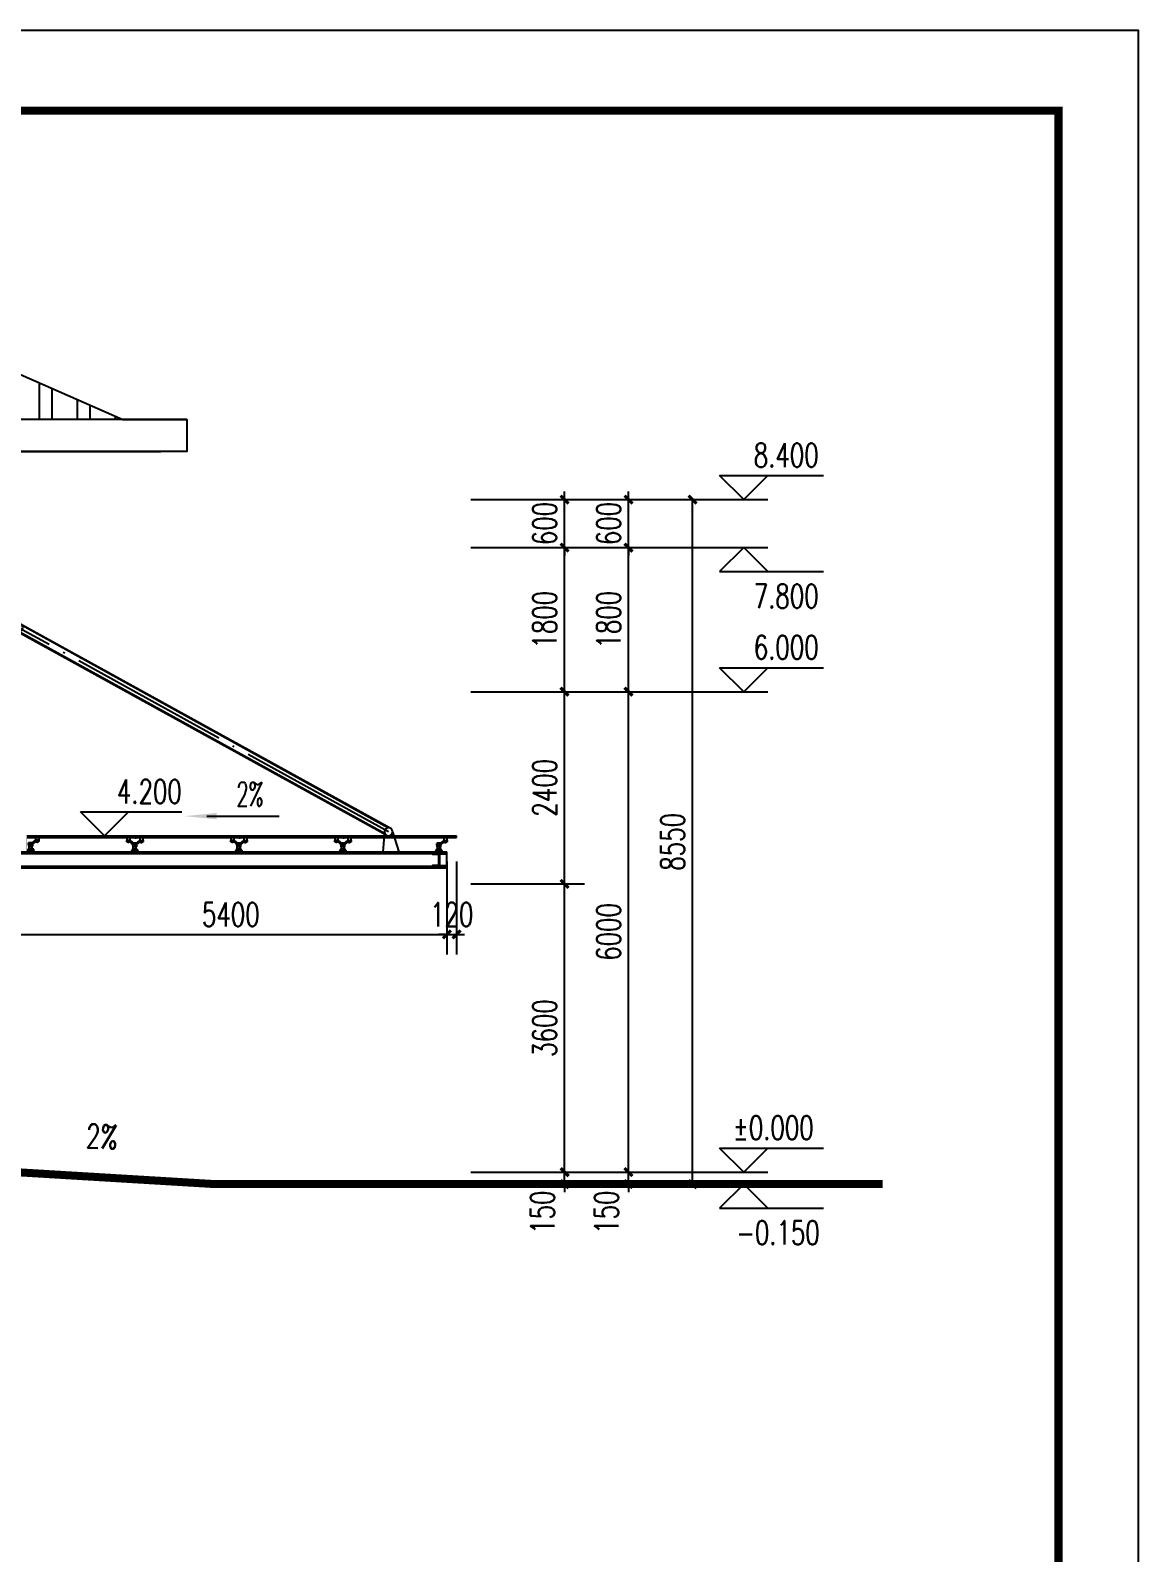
# Model space of a CAD drawing. Extents: x 63793 to 231107, y 20849 to 337643.
# Drawn here: x 207019 to 220861, y 147231 to 166242 of the extents above; entities that cross this region are included whole.
import ezdxf

# ---------------------------------------------------------------- set-up
doc = ezdxf.new("R2010")
doc.units = 0
doc.header["$LTSCALE"] = 1000
doc.header["$MEASUREMENT"] = 0
doc.linetypes.add('DOTE', pattern=[2.42, 2, -0.2, 0.02, -0.2])
for name, color, linetype in [('AXIS', 3, 'Continuous'), ('DIM_ELEV', 3, 'Continuous'), ('DIM_SYMB', 3, 'Continuous'), ('DOTE', 1, 'DOTE'), ('PUB_DIM', 3, 'Continuous'), ('PUB_TEXT', 7, 'Continuous'), ('PUB_TITLE', 4, 'Continuous'), ('网格', 144, 'Continuous')]:
    doc.layers.add(name, color=color, linetype=linetype)
doc.layers.add('屋面板１', color=4, linetype='Continuous', lineweight=5)
doc.styles.add('_TCH_DIM', font='SIMPLEX', dxfattribs={"bigfont": 'GBCBIG'})
doc.styles.add('_TCH_DIM_T3', font='SIMPLEX', dxfattribs={"width": 0.705882, "bigfont": 'GBCBIG'})
doc.styles.add('_TXT', font='SIMPLEX.shx', dxfattribs={"width": 0.6})
doc.dimstyles.new('_TCH_ARCH&&100', dxfattribs={"dimtxt": 297.5, "dimasz": 100, "dimexe": 250, "dimexo": 300, "dimgap": 100, "dimtad": 1, "dimdec": 0, "dimzin": 0, "dimdsep": 46, "dimtxsty": '_TCH_DIM_T3', "dimblk": 'ARCHTICK', "dimcen": 0.09, "dimclrt": 7, "dimazin": 2, "dimtfac": 1, "dimtdec": 0, "dimtix": 1, "dimtmove": 2, "dimatfit": 3, "dimfxl": 0, "dimtolj": 1, "dimtzin": 0, "dimarcsym": 0})

# ---------------------------------------------------------------- blocks, each defined once
blk = doc.blocks.new('_ARROW')
blk.add_solid([(0, 0), (-1, 0.1), (-1, -0.1)])
blk = doc.blocks.new('yp')
at = {"linetype": 'ByBlock'}
for points in [[(309350, -60850), (309338, -60850), (309338, -60887), (309350, -60887)], [(310650, -60850), (310638, -60850), (310638, -60887), (310650, -60887)], [(311950, -60850), (311938, -60850), (311938, -60887), (311950, -60887)]]:
    blk.add_hatch(color=256, dxfattribs=at).paths.add_polyline_path(points)
for p, q in [((308756, -60754), (313376, -58206)), ((308784, -60750), (313355, -58225)), ((308798, -60845), (313418, -58297)), ((308819, -60827), (313390, -58301)), ((313397, -58201), (313447, -58186)), ((313397, -58301), (313447, -58305)), ((308727, -60800), (308648, -61050)), ((308827, -60800), (308846, -61050)), ((307927, -60870), (307927, -60850))]:
    blk.add_line(p, q)
for p, q in [((313295, -60850), (307927, -60850)), ((313295, -60870), (307927, -60870)), ((308043, -60907), (308043, -60925)), ((308088, -60907), (308043, -60907)), ((308088, -60925), (308043, -60925)), ((308047, -60850), (308047, -60907)), ((308052, -60925), (308052, -60930)), ((308080, -60930), (308052, -60930)), ((308060, -60930), (308060, -60935)), ((308072, -60935), (308060, -60935)), ((308072, -60930), (308072, -60935)), ((308080, -60925), (308080, -60930)), ((308085, -60850), (308085, -60907)), ((308085, -60925), (308121, -60956)), ((308088, -60907), (308130, -60942)), ((308088, -60907), (308088, -60925)), ((308088, -60925), (308121, -60953)), ((308109, -61024), (308184, -61024)), ((308109, -61050), (308109, -61024)), ((308123, -60942), (308121, -60945)), ((308121, -60965), (308121, -60945)), ((308123, -60967), (308121, -60965)), ((308123, -60942), (308171, -60942)), ((308123, -60967), (308171, -60967)), ((308126, -60967), (308126, -60967)), ((308126, -60967), (308126, -60987)), ((308126, -60967), (308168, -60967)), ((308126, -60987), (308168, -60987)), ((308126, -61020), (308126, -61017)), ((308126, -61017), (308168, -61017)), ((308126, -61020), (308168, -61020)), ((308128, -60970), (308128, -60985)), ((308128, -60970), (308166, -60970)), ((308128, -60985), (308166, -60985)), ((308128, -61042), (308128, -60987)), ((308131, -61040), (308131, -60987)), ((308163, -61040), (308163, -60987)), ((308166, -60985), (308166, -60970)), ((308166, -61042), (308166, -60987)), ((308168, -60967), (308168, -60967)), ((308168, -60987), (308168, -60967)), ((308168, -61020), (308168, -61017)), ((308171, -60942), (308173, -60945)), ((308171, -60967), (308173, -60965)), ((308173, -60965), (308173, -60945)), ((308184, -61024), (308184, -61050)), ((309288, -60907), (309243, -60907)), ((309243, -60907), (309243, -60925)), ((309288, -60925), (309243, -60925)), ((309247, -60850), (309247, -60907)), ((309252, -60925), (309252, -60930)), ((309280, -60930), (309252, -60930)), ((309260, -60930), (309260, -60935)), ((309272, -60935), (309260, -60935)), ((309272, -60930), (309272, -60935)), ((309280, -60925), (309280, -60930)), ((309285, -60850), (309285, -60907)), ((309285, -60925), (309321, -60956)), ((309288, -60907), (309330, -60942)), ((309288, -60907), (309288, -60925)), ((309288, -60925), (309321, -60953)), ((309309, -61024), (309384, -61024)), ((309309, -61050), (309309, -61024)), ((309323, -60942), (309321, -60945)), ((309321, -60965), (309321, -60945)), ((309323, -60967), (309321, -60965)), ((309323, -60942), (309371, -60942)), ((309323, -60967), (309371, -60967)), ((309326, -60967), (309326, -60967)), ((309326, -60967), (309326, -60987)), ((309326, -60967), (309368, -60967)), ((309326, -60987), (309368, -60987)), ((309326, -61020), (309326, -61017)), ((309326, -61017), (309368, -61017)), ((309326, -61020), (309368, -61020)), ((309328, -60970), (309328, -60985)), ((309328, -60970), (309366, -60970)), ((309328, -60985), (309366, -60985)), ((309328, -61042), (309328, -60987)), ((309331, -61040), (309331, -60987)), ((309338, -60850), (309338, -60887)), ((309363, -61040), (309363, -60987)), ((309406, -60907), (309364, -60942)), ((309366, -60985), (309366, -60970)), ((309366, -61042), (309366, -60987)), ((309368, -60967), (309368, -60967)), ((309368, -60987), (309368, -60967)), ((309368, -61020), (309368, -61017)), ((309371, -60942), (309373, -60945)), ((309371, -60967), (309373, -60965)), ((309406, -60925), (309373, -60953)), ((309409, -60925), (309373, -60956)), ((309373, -60965), (309373, -60945)), ((309384, -61024), (309384, -61050)), ((309406, -60907), (309451, -60907)), ((309406, -60907), (309406, -60925)), ((309406, -60925), (309451, -60925)), ((309409, -60850), (309409, -60907)), ((309414, -60925), (309414, -60930)), ((309414, -60930), (309442, -60930)), ((309422, -60930), (309422, -60935)), ((309422, -60935), (309434, -60935)), ((309434, -60930), (309434, -60935)), ((309442, -60925), (309442, -60930)), ((309447, -60850), (309447, -60907)), ((309451, -60907), (309451, -60925)), ((310588, -60907), (310543, -60907)), ((310543, -60907), (310543, -60925)), ((310588, -60925), (310543, -60925)), ((310547, -60850), (310547, -60907)), ((310552, -60925), (310552, -60930)), ((310580, -60930), (310552, -60930)), ((310560, -60930), (310560, -60935)), ((310572, -60935), (310560, -60935)), ((310572, -60930), (310572, -60935)), ((310580, -60925), (310580, -60930)), ((310585, -60850), (310585, -60907)), ((310585, -60925), (310621, -60956)), ((310588, -60907), (310630, -60942)), ((310588, -60907), (310588, -60925)), ((310588, -60925), (310621, -60953)), ((310609, -61024), (310684, -61024)), ((310609, -61050), (310609, -61024)), ((310623, -60942), (310621, -60945)), ((310621, -60965), (310621, -60945)), ((310623, -60967), (310621, -60965)), ((310623, -60942), (310671, -60942)), ((310623, -60967), (310671, -60967)), ((310626, -60967), (310626, -60967)), ((310626, -60967), (310626, -60987)), ((310626, -60967), (310668, -60967)), ((310626, -60987), (310668, -60987)), ((310626, -61020), (310626, -61017)), ((310626, -61017), (310668, -61017)), ((310626, -61020), (310668, -61020)), ((310628, -60970), (310628, -60985)), ((310628, -60970), (310666, -60970)), ((310628, -60985), (310666, -60985)), ((310628, -61042), (310628, -60987)), ((310631, -61040), (310631, -60987)), ((310638, -60850), (310638, -60887)), ((310663, -61040), (310663, -60987)), ((310706, -60907), (310664, -60942)), ((310666, -60985), (310666, -60970)), ((310666, -61042), (310666, -60987)), ((310668, -60967), (310668, -60967)), ((310668, -60987), (310668, -60967)), ((310668, -61020), (310668, -61017)), ((310671, -60942), (310673, -60945)), ((310671, -60967), (310673, -60965)), ((310706, -60925), (310673, -60953)), ((310709, -60925), (310673, -60956)), ((310673, -60965), (310673, -60945)), ((310684, -61024), (310684, -61050)), ((310706, -60907), (310751, -60907)), ((310706, -60907), (310706, -60925)), ((310706, -60925), (310751, -60925)), ((310709, -60850), (310709, -60907)), ((310714, -60925), (310714, -60930)), ((310714, -60930), (310742, -60930)), ((310722, -60930), (310722, -60935)), ((310722, -60935), (310734, -60935)), ((310734, -60930), (310734, -60935)), ((310742, -60925), (310742, -60930)), ((310747, -60850), (310747, -60907)), ((310751, -60907), (310751, -60925)), ((311888, -60907), (311843, -60907)), ((311843, -60907), (311843, -60925)), ((311888, -60925), (311843, -60925)), ((311847, -60850), (311847, -60907)), ((311852, -60925), (311852, -60930)), ((311880, -60930), (311852, -60930)), ((311860, -60930), (311860, -60935)), ((311872, -60935), (311860, -60935)), ((311872, -60930), (311872, -60935)), ((311880, -60925), (311880, -60930)), ((311885, -60850), (311885, -60907)), ((311885, -60925), (311921, -60956)), ((311888, -60907), (311930, -60942)), ((311888, -60907), (311888, -60925)), ((311888, -60925), (311921, -60953)), ((311909, -61024), (311984, -61024)), ((311909, -61050), (311909, -61024)), ((311923, -60942), (311921, -60945)), ((311921, -60965), (311921, -60945)), ((311923, -60967), (311921, -60965)), ((311923, -60942), (311971, -60942)), ((311923, -60967), (311971, -60967)), ((311926, -60967), (311926, -60967)), ((311926, -60967), (311926, -60987)), ((311926, -60967), (311968, -60967)), ((311926, -60987), (311968, -60987)), ((311926, -61020), (311926, -61017)), ((311926, -61017), (311968, -61017)), ((311926, -61020), (311968, -61020)), ((311928, -60970), (311928, -60985)), ((311928, -60970), (311966, -60970)), ((311928, -60985), (311966, -60985)), ((311928, -61042), (311928, -60987)), ((311931, -61040), (311931, -60987)), ((311938, -60850), (311938, -60887)), ((311963, -61040), (311963, -60987)), ((312006, -60907), (311964, -60942)), ((311966, -60985), (311966, -60970)), ((311966, -61042), (311966, -60987)), ((311968, -60967), (311968, -60967)), ((311968, -60987), (311968, -60967)), ((311968, -61020), (311968, -61017)), ((311971, -60942), (311973, -60945)), ((311971, -60967), (311973, -60965)), ((312006, -60925), (311973, -60953)), ((312009, -60925), (311973, -60956)), ((311973, -60965), (311973, -60945)), ((311984, -61024), (311984, -61050)), ((312006, -60907), (312051, -60907)), ((312006, -60907), (312006, -60925)), ((312006, -60925), (312051, -60925)), ((312009, -60850), (312009, -60907)), ((312014, -60925), (312014, -60930)), ((312014, -60930), (312042, -60930)), ((312022, -60930), (312022, -60935)), ((312022, -60935), (312034, -60935)), ((312034, -60930), (312034, -60935)), ((312042, -60925), (312042, -60930)), ((312047, -60850), (312047, -60907)), ((312051, -60907), (312051, -60925)), ((313188, -60901), (313143, -60901)), ((313143, -60901), (313143, -60920)), ((313188, -60920), (313143, -60920)), ((313147, -60850), (313147, -60901)), ((313152, -60920), (313152, -60925)), ((313180, -60925), (313152, -60925)), ((313160, -60925), (313160, -60930)), ((313172, -60930), (313160, -60930)), ((313172, -60925), (313172, -60930)), ((313180, -60920), (313180, -60925)), ((313185, -60850), (313185, -60901)), ((313185, -60920), (313221, -60950)), ((313188, -60901), (313230, -60936)), ((313188, -60901), (313188, -60920)), ((313188, -60920), (313221, -60947)), ((313209, -61018), (313284, -61018)), ((313209, -61050), (313209, -61018)), ((313223, -60936), (313221, -60939)), ((313221, -60959), (313221, -60939)), ((313223, -60961), (313221, -60959)), ((313223, -60936), (313271, -60936)), ((313223, -60961), (313271, -60961)), ((313226, -60961), (313226, -60961)), ((313226, -60961), (313226, -60981)), ((313226, -60961), (313268, -60961)), ((313226, -60981), (313268, -60981)), ((313226, -61014), (313226, -61011)), ((313226, -61011), (313268, -61011)), ((313226, -61014), (313268, -61014)), ((313226, -61024), (313226, -61021)), ((313226, -61021), (313268, -61021)), ((313226, -61024), (313268, -61024)), ((313228, -60964), (313228, -60979)), ((313228, -60964), (313266, -60964)), ((313228, -60979), (313266, -60979)), ((313228, -61036), (313228, -60981)), ((313231, -61034), (313231, -60981)), ((313263, -61034), (313263, -60981)), ((313266, -60979), (313266, -60964)), ((313266, -61036), (313266, -60981)), ((313268, -60961), (313268, -60961)), ((313268, -60981), (313268, -60961)), ((313268, -61014), (313268, -61011)), ((313268, -61024), (313268, -61021)), ((313271, -60936), (313273, -60939)), ((313271, -60961), (313273, -60959)), ((313273, -60959), (313273, -60939)), ((313284, -61018), (313284, -61050)), ((313447, -61050), (308047, -61050)), ((308047, -61250), (308047, -61050)), ((313447, -61070), (308047, -61070)), ((308126, -61030), (308126, -61027)), ((308126, -61027), (308168, -61027)), ((308126, -61030), (308168, -61030)), ((308128, -61042), (308166, -61042)), ((308131, -61040), (308163, -61040)), ((308168, -61030), (308168, -61027)), ((309326, -61030), (309326, -61027)), ((309326, -61027), (309368, -61027)), ((309326, -61030), (309368, -61030)), ((309328, -61042), (309366, -61042)), ((309331, -61040), (309363, -61040)), ((309368, -61030), (309368, -61027)), ((310626, -61030), (310626, -61027)), ((310626, -61027), (310668, -61027)), ((310626, -61030), (310668, -61030)), ((310628, -61042), (310666, -61042)), ((310631, -61040), (310663, -61040)), ((310668, -61030), (310668, -61027)), ((311926, -61030), (311926, -61027)), ((311926, -61027), (311968, -61027)), ((311926, -61030), (311968, -61030)), ((311928, -61042), (311966, -61042)), ((311931, -61040), (311963, -61040)), ((311968, -61030), (311968, -61027)), ((313228, -61036), (313266, -61036)), ((313231, -61034), (313263, -61034)), ((313447, -61230), (308047, -61230)), ((313447, -61250), (308047, -61250))]:
    blk.add_line(p, q, dxfattribs=at)
for points in [[(308067, -61070), (308067, -61080), (308142, -61080), (308142, -61220), (308067, -61220), (308067, -61230)], [(308227, -61070), (308227, -61080), (308152, -61080), (308152, -61220), (308227, -61220), (308227, -61230)]]:
    blk.add_lwpolyline(points)
for points in [[(308109, -61037, -0.366657), (308099, -61050, 0.153977)], [(308184, -61037, 0.366657), (308195, -61050, -0.153977)], [(309309, -61037, -0.366657), (309299, -61050, 0.153977)], [(309309, -61037, -0.366657), (309299, -61050, 0.153977)], [(309384, -61037, 0.366657), (309395, -61050, -0.153977)], [(310609, -61037, -0.366657), (310599, -61050, 0.153977)], [(310609, -61037, -0.366657), (310599, -61050, 0.153977)], [(310684, -61037, 0.366657), (310695, -61050, -0.153977)], [(311909, -61037, -0.366657), (311899, -61050, 0.153977)], [(311909, -61037, -0.366657), (311899, -61050, 0.153977)], [(311984, -61037, 0.366657), (311995, -61050, -0.153977)], [(313209, -61037, -0.366657), (313199, -61050, 0.153977)], [(313284, -61037, 0.366657), (313295, -61050, -0.153977)]]:
    blk.add_lwpolyline(points, format="xyb", dxfattribs=at)
for centre in [(313397, -58251), (308777, -60800)]:
    blk.add_circle(centre, 50)
for centre in [(308147, -60955), (309347, -60955), (310647, -60955), (311947, -60955), (313247, -60949)]:
    blk.add_circle(centre, 8.64, dxfattribs=at)
at = {"layer": 'DIM_ELEV'}
blk.add_line((312876, -60850), (311876, -60850), dxfattribs=at)
at = {"layer": 'DOTE'}
blk.add_line((308777, -60800), (313397, -58251), dxfattribs=at)
at = {"layer": '屋面板１', "color": 1, "ltscale": 0.5, "const_width": 0.645}
for points in [[(313303, -60855), (313295, -60850), (313295, -61050), (313447, -61050), (313447, -60850), (313439, -60855)], [(313301, -60857), (313298, -60856), (313298, -61047), (313444, -61047), (313444, -60856), (313441, -60858)]]:
    blk.add_lwpolyline(points, dxfattribs=at)
blk = doc.blocks.new('_ArchTick')
at = {"color": 0, "linetype": 'ByBlock', "const_width": 0.4}
blk.add_lwpolyline([(-0.5, -0.5), (0.5, 0.5)], dxfattribs=at)
blk = doc.blocks.new('*D1624')
at = {"layer": 'Defpoints', "color": 0, "transparency": 16777216}
for p in [(206822, 156163), (212222, 156163), (212222, 154952)]:
    blk.add_point(p, dxfattribs=at)
at = {"layer": 'PUB_DIM', "color": 0, "lineweight": -2, "transparency": 16777216}
for p, q in [((206822, 155863), (206822, 154702)), ((212222, 155863), (212222, 154702)), ((206822, 154952), (212222, 154952))]:
    blk.add_line(p, q, dxfattribs=at)
at = {"layer": 'PUB_DIM', "color": 0, "lineweight": -2, "transparency": 16777216, "xscale": 100, "yscale": 100, "zscale": 100, "rotation": 180}
blk.add_blockref('_ArchTick', (206822, 154952), dxfattribs=at)
at = {"layer": 'PUB_DIM', "color": 0, "lineweight": -2, "transparency": 16777216, "xscale": 100, "yscale": 100, "zscale": 100}
blk.add_blockref('_ArchTick', (212222, 154952), dxfattribs=at)
at = {"layer": 'PUB_DIM', "color": 7, "transparency": 16777216, "insert": (209522, 155201), "char_height": 297.5, "attachment_point": 5, "style": '_TCH_DIM_T3'}
blk.add_mtext('\\A1;5400', dxfattribs=at)
blk = doc.blocks.new('*D1625')
at = {"layer": 'Defpoints', "color": 0, "transparency": 16777216}
for p in [(212222, 156163), (212342, 156163), (212342, 154952)]:
    blk.add_point(p, dxfattribs=at)
at = {"layer": 'PUB_DIM', "color": 0, "lineweight": -2, "transparency": 16777216}
for p, q in [((212222, 155863), (212222, 154702)), ((212342, 155863), (212342, 154702)), ((212222, 154952), (212122, 154952)), ((212222, 154952), (212342, 154952)), ((212342, 154952), (212442, 154952))]:
    blk.add_line(p, q, dxfattribs=at)
at = {"layer": 'PUB_DIM', "color": 0, "lineweight": -2, "transparency": 16777216, "xscale": 100, "yscale": 100, "zscale": 100}
blk.add_blockref('_ArchTick', (212222, 154952), dxfattribs=at)
at = {"layer": 'PUB_DIM', "color": 0, "lineweight": -2, "transparency": 16777216, "xscale": 100, "yscale": 100, "zscale": 100, "rotation": 180}
blk.add_blockref('_ArchTick', (212342, 154952), dxfattribs=at)
at = {"layer": 'PUB_DIM', "color": 7, "transparency": 16777216, "insert": (212282, 155201), "char_height": 297.5, "attachment_point": 5, "style": '_TCH_DIM_T3'}
blk.add_mtext('\\A1;120', dxfattribs=at)
blk = doc.blocks.new('*D870')
at = {"layer": 'Defpoints', "color": 0, "transparency": 16777216}
for p in [(212219, 151983), (213691, 151983), (212219, 151833)]:
    blk.add_point(p, dxfattribs=at)
at = {"layer": 'PUB_DIM', "color": 0, "lineweight": -2, "transparency": 16777216}
for p, q in [((212519, 151983), (213941, 151983)), ((213691, 151983), (213691, 152083)), ((213691, 151833), (213691, 151983)), ((212519, 151833), (213941, 151833)), ((213691, 151833), (213691, 151733))]:
    blk.add_line(p, q, dxfattribs=at)
at = {"layer": 'PUB_DIM', "color": 0, "lineweight": -2, "transparency": 16777216, "xscale": 100, "yscale": 100, "zscale": 100}
for p, rotation in [((213691, 151983), 270), ((213691, 151833), 90)]:
    blk.add_blockref('_ArchTick', p, dxfattribs=dict(at, rotation=rotation))
at = {"layer": 'PUB_DIM', "color": 7, "transparency": 16777216, "insert": (213416, 151483), "char_height": 297.5, "attachment_point": 5, "rotation": 90, "style": '_TCH_DIM_T3'}
blk.add_mtext('\\A1;150', dxfattribs=at)
blk = doc.blocks.new('*D871')
at = {"layer": 'Defpoints', "color": 0, "transparency": 16777216}
for p in [(212219, 155583), (213691, 155583), (212219, 151983)]:
    blk.add_point(p, dxfattribs=at)
at = {"layer": 'PUB_DIM', "color": 0, "lineweight": -2, "transparency": 16777216}
for p, q in [((212519, 155583), (213941, 155583)), ((213691, 151983), (213691, 155583)), ((212519, 151983), (213941, 151983))]:
    blk.add_line(p, q, dxfattribs=at)
at = {"layer": 'PUB_DIM', "color": 0, "lineweight": -2, "transparency": 16777216, "xscale": 100, "yscale": 100, "zscale": 100}
for p, rotation in [((213691, 155583), 90), ((213691, 151983), 270)]:
    blk.add_blockref('_ArchTick', p, dxfattribs=dict(at, rotation=rotation))
at = {"layer": 'PUB_DIM', "color": 7, "transparency": 16777216, "insert": (213442, 153783), "char_height": 297.5, "attachment_point": 5, "rotation": 90, "style": '_TCH_DIM_T3'}
blk.add_mtext('\\A1;3600', dxfattribs=at)
blk = doc.blocks.new('*D872')
at = {"layer": 'Defpoints', "color": 0, "transparency": 16777216}
for p in [(212219, 157983), (213691, 157983), (212219, 155583)]:
    blk.add_point(p, dxfattribs=at)
at = {"layer": 'PUB_DIM', "color": 0, "lineweight": -2, "transparency": 16777216}
for p, q in [((212519, 157983), (213941, 157983)), ((213691, 155583), (213691, 157983)), ((212519, 155583), (213941, 155583))]:
    blk.add_line(p, q, dxfattribs=at)
at = {"layer": 'PUB_DIM', "color": 0, "lineweight": -2, "transparency": 16777216, "xscale": 100, "yscale": 100, "zscale": 100}
for p, rotation in [((213691, 157983), 90), ((213691, 155583), 270)]:
    blk.add_blockref('_ArchTick', p, dxfattribs=dict(at, rotation=rotation))
at = {"layer": 'PUB_DIM', "color": 7, "transparency": 16777216, "insert": (213442, 156783), "char_height": 297.5, "attachment_point": 5, "rotation": 90, "style": '_TCH_DIM_T3'}
blk.add_mtext('\\A1;2400', dxfattribs=at)
blk = doc.blocks.new('*D873')
at = {"layer": 'Defpoints', "color": 0, "transparency": 16777216}
for p in [(212219, 159783), (213691, 159783), (212219, 157983)]:
    blk.add_point(p, dxfattribs=at)
at = {"layer": 'PUB_DIM', "color": 0, "lineweight": -2, "transparency": 16777216}
for p, q in [((212519, 159783), (213941, 159783)), ((213691, 157983), (213691, 159783)), ((212519, 157983), (213941, 157983))]:
    blk.add_line(p, q, dxfattribs=at)
at = {"layer": 'PUB_DIM', "color": 0, "lineweight": -2, "transparency": 16777216, "xscale": 100, "yscale": 100, "zscale": 100}
for p, rotation in [((213691, 159783), 90), ((213691, 157983), 270)]:
    blk.add_blockref('_ArchTick', p, dxfattribs=dict(at, rotation=rotation))
at = {"layer": 'PUB_DIM', "color": 7, "transparency": 16777216, "insert": (213442, 158883), "char_height": 297.5, "attachment_point": 5, "rotation": 90, "style": '_TCH_DIM_T3'}
blk.add_mtext('\\A1;1800', dxfattribs=at)
blk = doc.blocks.new('*D874')
at = {"layer": 'Defpoints', "color": 0, "transparency": 16777216}
for p in [(212219, 160383), (213691, 160383), (212219, 159783)]:
    blk.add_point(p, dxfattribs=at)
at = {"layer": 'PUB_DIM', "color": 0, "lineweight": -2, "transparency": 16777216}
for p, q in [((213691, 160383), (213691, 160483)), ((212519, 160383), (213941, 160383)), ((213691, 159783), (213691, 160383)), ((212519, 159783), (213941, 159783)), ((213691, 159783), (213691, 159683))]:
    blk.add_line(p, q, dxfattribs=at)
at = {"layer": 'PUB_DIM', "color": 0, "lineweight": -2, "transparency": 16777216, "xscale": 100, "yscale": 100, "zscale": 100}
for p, rotation in [((213691, 160383), 270), ((213691, 159783), 90)]:
    blk.add_blockref('_ArchTick', p, dxfattribs=dict(at, rotation=rotation))
at = {"layer": 'PUB_DIM', "color": 7, "transparency": 16777216, "insert": (213442, 160083), "char_height": 297.5, "attachment_point": 5, "rotation": 90, "style": '_TCH_DIM_T3'}
blk.add_mtext('\\A1;600', dxfattribs=at)
blk = doc.blocks.new('*D875')
at = {"layer": 'AXIS', "color": 0, "lineweight": -2, "transparency": 16777216}
for p, q in [((213564, 160383), (215540, 160383)), ((215290, 151833), (215290, 160383)), ((213564, 151833), (215540, 151833))]:
    blk.add_line(p, q, dxfattribs=at)
at = {"layer": 'Defpoints', "color": 0, "transparency": 16777216}
for p in [(213264, 160383), (215290, 160383), (213264, 151833)]:
    blk.add_point(p, dxfattribs=at)
at = {"layer": 'AXIS', "color": 0, "lineweight": -2, "transparency": 16777216, "xscale": 100, "yscale": 100, "zscale": 100}
for p, rotation in [((215290, 160383), 90), ((215290, 151833), 270)]:
    blk.add_blockref('_ArchTick', p, dxfattribs=dict(at, rotation=rotation))
at = {"layer": 'AXIS', "color": 7, "transparency": 16777216, "insert": (215042, 156108), "char_height": 297.5, "attachment_point": 5, "rotation": 90, "style": '_TCH_DIM_T3'}
blk.add_mtext('\\A1;8550', dxfattribs=at)
blk = doc.blocks.new('*D876')
at = {"layer": 'AXIS', "color": 0, "lineweight": -2, "transparency": 16777216}
for p, q in [((213549, 151983), (214740, 151983)), ((214490, 151983), (214490, 152083)), ((214490, 151833), (214490, 151983)), ((213549, 151833), (214740, 151833)), ((214490, 151833), (214490, 151733))]:
    blk.add_line(p, q, dxfattribs=at)
at = {"layer": 'Defpoints', "color": 0, "transparency": 16777216}
for p in [(213249, 151983), (214490, 151983), (213249, 151833)]:
    blk.add_point(p, dxfattribs=at)
at = {"layer": 'AXIS', "color": 0, "lineweight": -2, "transparency": 16777216, "xscale": 100, "yscale": 100, "zscale": 100}
for p, rotation in [((214490, 151983), 270), ((214490, 151833), 90)]:
    blk.add_blockref('_ArchTick', p, dxfattribs=dict(at, rotation=rotation))
at = {"layer": 'AXIS', "color": 7, "transparency": 16777216, "insert": (214215, 151483), "char_height": 297.5, "attachment_point": 5, "rotation": 90, "style": '_TCH_DIM_T3'}
blk.add_mtext('\\A1;150', dxfattribs=at)
blk = doc.blocks.new('*D877')
at = {"layer": 'AXIS', "color": 0, "lineweight": -2, "transparency": 16777216}
for p, q in [((213549, 157983), (214740, 157983)), ((214490, 151983), (214490, 157983)), ((213549, 151983), (214740, 151983))]:
    blk.add_line(p, q, dxfattribs=at)
at = {"layer": 'Defpoints', "color": 0, "transparency": 16777216}
for p in [(213249, 157983), (214490, 157983), (213249, 151983)]:
    blk.add_point(p, dxfattribs=at)
at = {"layer": 'AXIS', "color": 0, "lineweight": -2, "transparency": 16777216, "xscale": 100, "yscale": 100, "zscale": 100}
for p, rotation in [((214490, 157983), 90), ((214490, 151983), 270)]:
    blk.add_blockref('_ArchTick', p, dxfattribs=dict(at, rotation=rotation))
at = {"layer": 'AXIS', "color": 7, "transparency": 16777216, "insert": (214242, 154983), "char_height": 297.5, "attachment_point": 5, "rotation": 90, "style": '_TCH_DIM_T3'}
blk.add_mtext('\\A1;6000', dxfattribs=at)
blk = doc.blocks.new('*D878')
at = {"layer": 'AXIS', "color": 0, "lineweight": -2, "transparency": 16777216}
for p, q in [((213549, 159783), (214740, 159783)), ((214490, 157983), (214490, 159783)), ((213549, 157983), (214740, 157983))]:
    blk.add_line(p, q, dxfattribs=at)
at = {"layer": 'Defpoints', "color": 0, "transparency": 16777216}
for p in [(213249, 159783), (214490, 159783), (213249, 157983)]:
    blk.add_point(p, dxfattribs=at)
at = {"layer": 'AXIS', "color": 0, "lineweight": -2, "transparency": 16777216, "xscale": 100, "yscale": 100, "zscale": 100}
for p, rotation in [((214490, 159783), 90), ((214490, 157983), 270)]:
    blk.add_blockref('_ArchTick', p, dxfattribs=dict(at, rotation=rotation))
at = {"layer": 'AXIS', "color": 7, "transparency": 16777216, "insert": (214242, 158883), "char_height": 297.5, "attachment_point": 5, "rotation": 90, "style": '_TCH_DIM_T3'}
blk.add_mtext('\\A1;1800', dxfattribs=at)
blk = doc.blocks.new('*D879')
at = {"layer": 'AXIS', "color": 0, "lineweight": -2, "transparency": 16777216}
for p, q in [((214490, 160383), (214490, 160483)), ((213549, 160383), (214740, 160383)), ((214490, 159783), (214490, 160383)), ((213549, 159783), (214740, 159783)), ((214490, 159783), (214490, 159683))]:
    blk.add_line(p, q, dxfattribs=at)
at = {"layer": 'Defpoints', "color": 0, "transparency": 16777216}
for p in [(213249, 160383), (214490, 160383), (213249, 159783)]:
    blk.add_point(p, dxfattribs=at)
at = {"layer": 'AXIS', "color": 0, "lineweight": -2, "transparency": 16777216, "xscale": 100, "yscale": 100, "zscale": 100}
for p, rotation in [((214490, 160383), 270), ((214490, 159783), 90)]:
    blk.add_blockref('_ArchTick', p, dxfattribs=dict(at, rotation=rotation))
at = {"layer": 'AXIS', "color": 7, "transparency": 16777216, "insert": (214242, 160083), "char_height": 297.5, "attachment_point": 5, "rotation": 90, "style": '_TCH_DIM_T3'}
blk.add_mtext('\\A1;600', dxfattribs=at)

msp = doc.modelspace()

# ---------------------------------------------------------------- hatches: boundary and pattern name
at = {"layer": '网格'}
h = msp.add_hatch(dxfattribs=at)
h.set_pattern_fill('ANSI32', color=256, scale=100, angle=45, style=0)
h.set_pattern_definition([(90, (-53378.04, 196788.4), (-476.25, 3e-14), []), (90, (-53219.3, 196947.14), (-476.25, 3e-14), [])])
h.paths.add_polyline_path([(208172.3, 161383.4), (203397.3, 163483.4), (188547.3, 163483.4), (183772.3, 161383.4)])

# ---------------------------------------------------------------- linework, layer by layer
for p, q in [((208972.3, 161383.4), (182972.3, 161383.4)), ((183297.3, 160983.4), (208647.3, 160983.4))]:
    msp.add_line(p, q)
msp.add_lwpolyline([(184522.3, 151983.4), (184522.3, 160383.4), (184772.3, 160383.4), (184772.3, 160983.4), (182972.3, 160983.4), (182972.3, 161383.4), (183772.3, 161383.4), (188547.3, 163483.4), (188547.3, 163883.4), (203397.3, 163883.4), (203397.3, 163483.4), (208172.3, 161383.4), (208972.3, 161383.4), (208972.3, 160983.4), (206822.3, 160983.4), (206822.3, 160383.4), (206822.3, 160383.4), (206822.3, 159783.4)])
msp.add_lwpolyline([(182972.3, 160983.4), (182972.3, 161383.4), (183772.3, 161383.4), (188547.3, 163483.4), (188547.3, 163883.4), (203397.3, 163883.4), (203397.3, 163483.4), (208172.3, 161383.4), (208972.3, 161383.4), (208972.3, 160983.4)], close=True)
at = {"const_width": 100}
msp.add_lwpolyline([(206822.3, 151983.4), (209322.3, 151833.4), (217663.2, 151833.4)], dxfattribs=at)
at = {"layer": 'DIM_ELEV'}
for p, q in [((215928.5, 160383.4), (215628.5, 160683.4)), ((215628.5, 160683.4), (216924.6, 160683.4)), ((215928.5, 160383.4), (216228.5, 160683.4)), ((213930.8, 160383.4), (216228.5, 160383.4)), ((213930.8, 159783.4), (216228.5, 159783.4)), ((215928.5, 159783.4), (215628.5, 159483.4)), ((215928.5, 159783.4), (216228.5, 159483.4)), ((215628.5, 159483.4), (216924.6, 159483.4)), ((215928.5, 157983.4), (215628.5, 158283.4)), ((215628.5, 158283.4), (216924.6, 158283.4)), ((215928.5, 157983.4), (216228.5, 158283.4)), ((213930.8, 157983.4), (216228.5, 157983.4)), ((207943.7, 156183.4), (207643.7, 156483.4)), ((207643.7, 156483.4), (208909.7, 156483.4)), ((207943.7, 156183.4), (208243.7, 156483.4)), ((215928.5, 151983.4), (215628.5, 152283.4)), ((215628.5, 152283.4), (216924.6, 152283.4)), ((215928.5, 151983.4), (216228.5, 152283.4)), ((213930.8, 151983.4), (216228.5, 151983.4)), ((213930.8, 151833.4), (216228.5, 151833.4)), ((215928.5, 151833.4), (215628.5, 151533.4)), ((215928.5, 151833.4), (216228.5, 151533.4)), ((215628.5, 151533.4), (216924.6, 151533.4))]:
    msp.add_line(p, q, dxfattribs=at)
at = {"layer": 'DIM_SYMB'}
msp.add_lwpolyline([(207391.7, 152198, 0, 0, 0), (208093.5, 152165.4, 80, 0, 0), (208393.2, 152151.5, 0, 0, 0)], format="xyseb", dxfattribs=at)
at = {"layer": 'PUB_DIM', "linetype": 'ByBlock'}
msp.add_lwpolyline([(209221, 156429.2), (210125.3, 156429.2)], dxfattribs=at)
at = {"layer": 'PUB_TITLE'}
msp.add_lwpolyline([(131661.1, 124242.4), (220861.1, 124242.4), (220861.1, 166242.4), (131661.1, 166242.4)], close=True, dxfattribs=at)
at = {"layer": 'PUB_TITLE', "const_width": 100}
msp.add_lwpolyline([(134161.1, 125242.4), (219861.1, 125242.4), (219861.1, 165242.4), (134161.1, 165242.4)], close=True, dxfattribs=at)
at = {"layer": '网格'}
msp.add_line((185122.3, 151983.4), (207272.3, 151983.4), dxfattribs=at)

# ---------------------------------------------------------------- block references
at = {"xscale": -1}
msp.add_blockref('yp', (520269.2, 217033.3), dxfattribs=at)
at = {"layer": 'PUB_DIM', "linetype": 'ByBlock', "xscale": 400, "yscale": 400, "zscale": 400, "rotation": 180}
msp.add_blockref('_ARROW', (208944.4, 156429.2), dxfattribs=at)

# ---------------------------------------------------------------- texts
at = {"layer": 'PUB_TEXT', "style": '_TCH_DIM', "width": 0.705882}
for s, p in [('8.400', (216054.6, 160788.4)), ('7.800', (216054.6, 159028.4)), ('6.000', (216054.6, 158388.4)), ('4.200', (208099.7, 156588.4)), ('%%P0.000', (215794.6, 152388.4)), ('-0.150', (215834.6, 151078.4))]:
    msp.add_text(s, height=297.5, dxfattribs=at).set_placement(p)
at = {"layer": 'PUB_TEXT', "linetype": 'ByBlock', "style": '_TXT', "width": 0.6}
msp.add_text('2%', height=300, dxfattribs=at).set_placement((209591.5, 156554.3))
at = {"layer": 'PUB_TEXT', "style": '_TCH_DIM', "width": 0.705882}
msp.add_text('2%%%', height=297.5, rotation=357.34254, dxfattribs=at).set_placement((207707.5, 152288.5))

# ---------------------------------------------------------------- dimensions: what is measured, and where the dimension line sits
at = {"layer": 'AXIS'}
for p1, p2, distance, text, picture, middle in [((213248.5, 159783.4), (213248.5, 160383.4), -1242, '600', '*D879', (214241.7, 160083.4)), ((213263.7, 151833.4), (213263.7, 160383.4), -2026.8, '8550', '*D875', (215041.7, 156108.4)), ((213248.5, 157983.4), (213248.5, 159783.4), -1242, '1800', '*D878', (214241.7, 158883.4)), ((213248.5, 151983.4), (213248.5, 157983.4), -1242, '6000', '*D877', (214241.7, 154983.4))]:
    dim = msp.add_aligned_dim(p1=p1, p2=p2, distance=distance, text=text, dimstyle='_TCH_ARCH&&100', dxfattribs=at)
    dim.commit()
    dim.dimension.update_dxf_attribs({"geometry": picture, "text_midpoint": middle})
dim = msp.add_linear_dim(base=(214490.5, 151983.4), p1=(213248.5, 151833.4), p2=(213248.5, 151983.4), angle=90, text='150', dimstyle='_TCH_ARCH&&100', dxfattribs=at)
dim.commit()
dim.dimension.update_dxf_attribs({"geometry": '*D876', "text_midpoint": (214215.5, 151483.4), "dimtype": 129})
at = {"layer": 'PUB_DIM'}
for p1, p2, distance, text, picture, middle in [((212219.4, 159783.4), (212219.4, 160383.4), -1471.1, '600', '*D874', (213441.8, 160083.4)), ((212219.4, 157983.4), (212219.4, 159783.4), -1471.1, '1800', '*D873', (213441.8, 158883.4)), ((212219.4, 155583.4), (212219.4, 157983.4), -1471.1, '2400', '*D872', (213441.8, 156783.4)), ((206822.3, 156163.4), (212222.3, 156163.4), -1211.4, '5400', '*D1624', (209522.3, 155200.8)), ((212222.3, 156163.4), (212342.3, 156163.4), -1211.4, '120', '*D1625', (212282.3, 155200.8)), ((212219.4, 151983.4), (212219.4, 155583.4), -1471.1, '3600', '*D871', (213441.8, 153783.4))]:
    dim = msp.add_aligned_dim(p1=p1, p2=p2, distance=distance, text=text, dimstyle='_TCH_ARCH&&100', dxfattribs=at)
    dim.commit()
    dim.dimension.update_dxf_attribs({"geometry": picture, "text_midpoint": middle})
dim = msp.add_linear_dim(base=(213690.5, 151983.4), p1=(212219.4, 151833.4), p2=(212219.4, 151983.4), angle=90, text='150', dimstyle='_TCH_ARCH&&100', dxfattribs=at)
dim.commit()
dim.dimension.update_dxf_attribs({"geometry": '*D870', "text_midpoint": (213415.5, 151483.4), "dimtype": 129})

doc.saveas('drawing.dxf')
